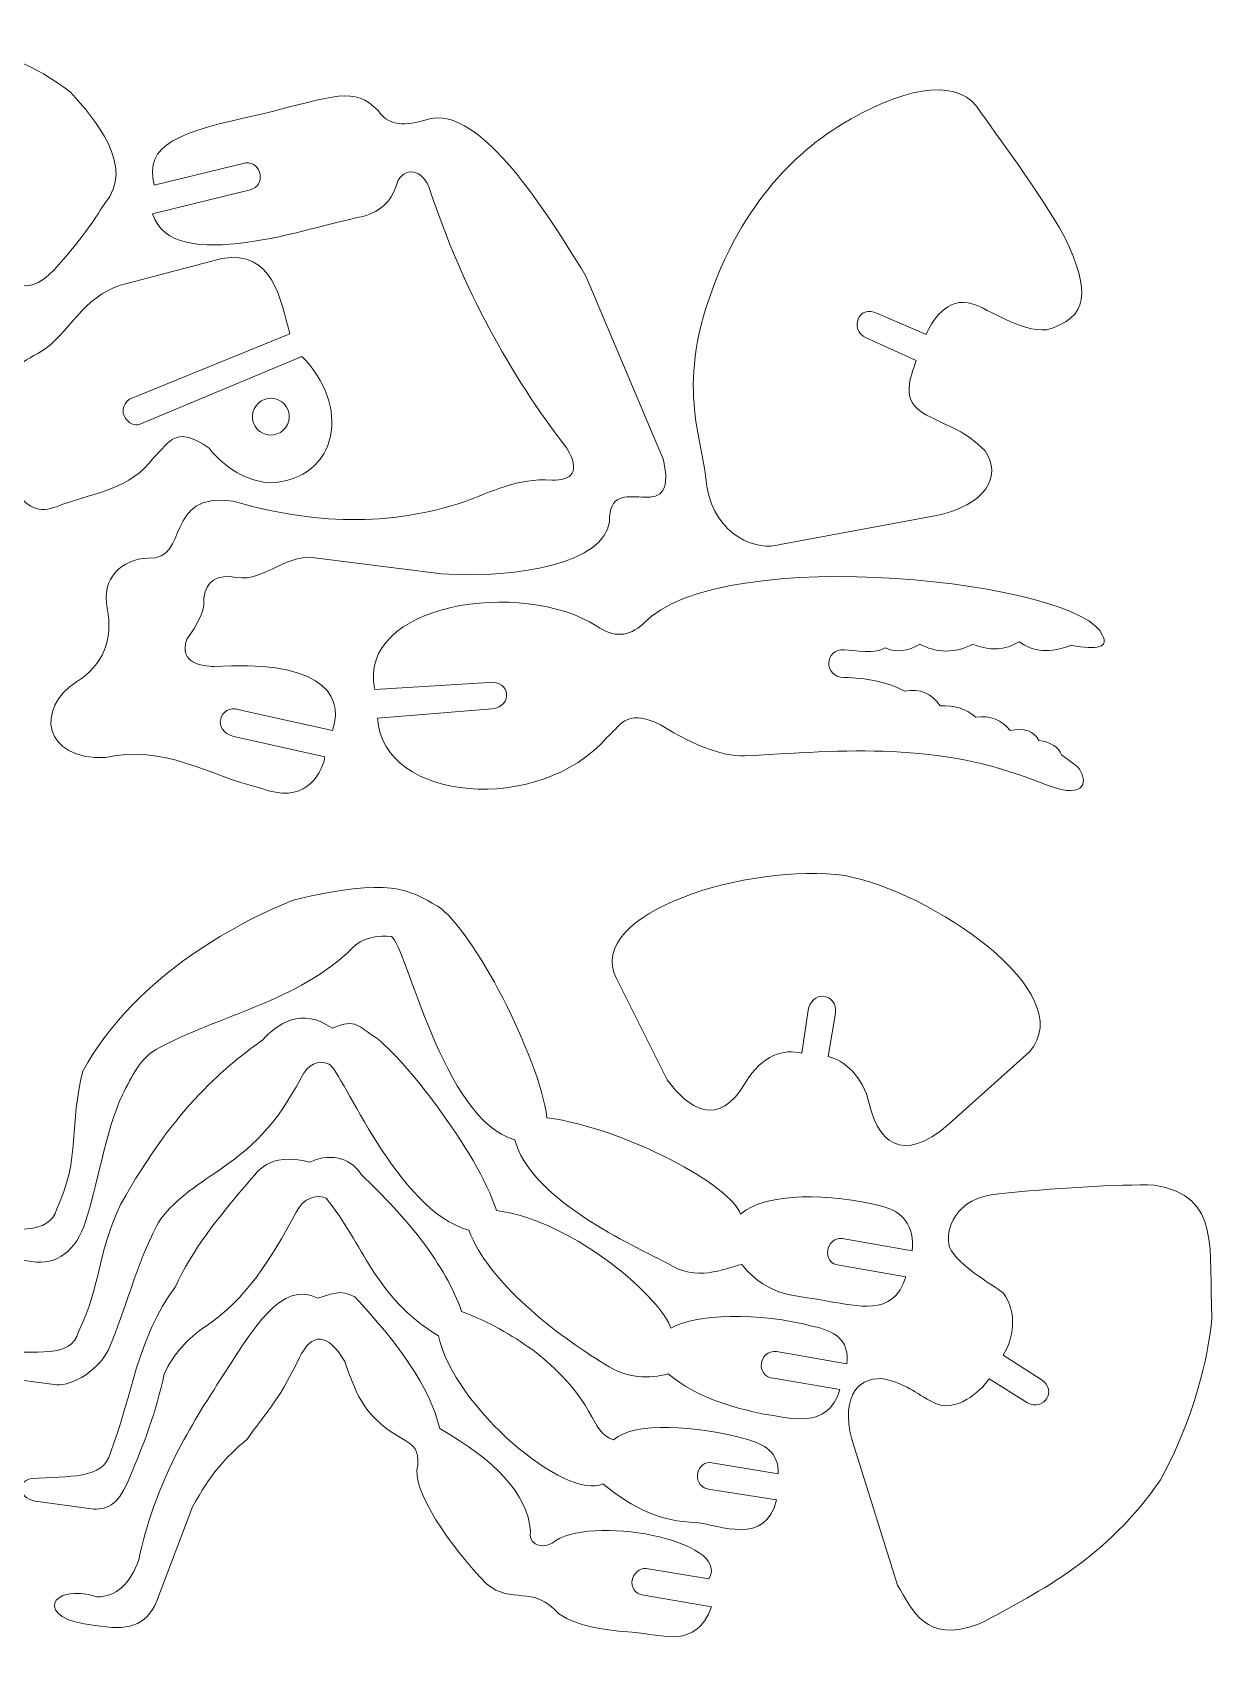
# Model space of a CAD drawing. Header units: centimetres. Extents: x -100 to 240, y -79 to 49.
# Drawn here: x 147.8 to 239.8, y -78 to 47.1 of the extents above; entities that cross this region are included whole.
import ezdxf

# ---------------------------------------------------------------- set-up
doc = ezdxf.new("R2010")
doc.units = ezdxf.units.CM
doc.header["$MEASUREMENT"] = 0
doc.layers.add('Layer 1', color=7, linetype='Continuous')

msp = doc.modelspace()

# ---------------------------------------------------------------- linework, layer by layer
at = {"layer": 'Layer 1', "color": 22, "lineweight": 5}
for points, knots in [([(139.546367, 36.087964), (139.546367, 36.087964), (139.001921, 33.378901), (139.001921, 33.378901), (139.001921, 33.378901), (135.270494, 33.430561), (134.958707, 32.321068), (134.288576, 31.32151), (134.288576, 31.32151), (133.26218, 30.178564), (131.709734, 29.739958), (130.538438, 31.885612), (130.538438, 31.885612), (130.538438, 31.885612), (129.090005, 38.162995), (129.090005, 38.162995), (129.090005, 38.162995), (128.320208, 41.446366), (127.894958, 42.050284), (130.530374, 43.557748), (130.530374, 43.557748), (134.412938, 45.422296), (136.722518, 47.102191), (142.224938, 46.180375), (142.224938, 46.180375), (147.416138, 45.224287), (149.957621, 43.002025), (150.744806, 42.443404), (150.744806, 42.443404), (152.54144, 40.434271), (155.794508, 36.729493), (153.362771, 33.8749), (153.362771, 33.8749), (152.433017, 32.444989), (151.619687, 31.130683), (149.446565, 28.739077), (149.446565, 28.739077), (147.09194, 26.218069), (145.684079, 28.295053), (145.283903, 28.706254), (145.283903, 28.706254), (144.009224, 30.790357), (144.488339, 31.652575), (141.04961, 32.996302), (141.04961, 32.996302), (141.04961, 32.996302), (141.578558, 35.819773), (141.578558, 35.819773), (141.578558, 35.819773), (141.539561, 37.026475), (139.885685, 37.249369), (139.546367, 36.087964)], [0, 0, 0, 0, 0.0769230769, 0.0769230769, 0.0769230769, 0.0769230769, 0.1538461538, 0.1538461538, 0.1538461538, 0.1538461538, 0.2307692308, 0.2307692308, 0.2307692308, 0.2307692308, 0.3076923077, 0.3076923077, 0.3076923077, 0.3076923077, 0.3846153846, 0.3846153846, 0.3846153846, 0.3846153846, 0.4615384615, 0.4615384615, 0.4615384615, 0.4615384615, 0.5384615385, 0.5384615385, 0.5384615385, 0.5384615385, 0.6153846154, 0.6153846154, 0.6153846154, 0.6153846154, 0.6923076923, 0.6923076923, 0.6923076923, 0.6923076923, 0.7692307692, 0.7692307692, 0.7692307692, 0.7692307692, 0.8461538462, 0.8461538462, 0.8461538462, 0.8461538462, 0.9230769231, 0.9230769231, 0.9230769231, 0.9230769231, 1, 1, 1, 1]), ([(157.0661, 33.06031), (157.0661, 33.06031), (164.594348, 34.917613), (164.594348, 34.917613), (164.594348, 34.917613), (165.88106, 35.209807), (165.487121, 37.116376), (164.268575, 37.006), (164.268575, 37.006), (164.268575, 37.006), (157.173704, 35.281501), (157.173704, 35.281501), (157.173704, 35.281501), (156.439502, 38.456638), (158.910551, 39.361066), (165.475151, 40.782283), (165.475151, 40.782283), (171.222326, 42.206335), (172.649087, 42.928378), (174.497255, 41.057971), (174.497255, 41.057971), (175.460084, 39.585724), (177.006167, 39.982057), (178.496495, 40.418773), (178.496495, 40.418773), (181.904228, 41.124436), (185.96546, 35.832814), (190.599992, 28.197025), (190.599992, 28.197025), (190.599992, 28.197025), (196.555067, 14.053273), (196.555067, 14.053273), (196.555067, 14.053273), (197.795915, 8.413702), (192.27113, 13.582411), (192.396059, 9.256012), (192.396059, 9.256012), (191.952602, 6.128566), (185.543675, 4.84009), (179.405522, 5.221492), (179.405522, 5.221492), (179.405522, 5.221492), (169.586972, 6.464986), (169.586972, 6.464986), (169.586972, 6.464986), (167.032574, 6.765433), (165.562721, 4.334893), (163.042028, 5.034949), (163.042028, 5.034949), (161.654264, 5.05303), (160.977644, 4.332562), (161.012168, 2.873356), (161.012168, 2.873356), (160.994276, 2.243608), (160.559765, 1.348693), (159.70832, 0.188674), (159.70832, 0.188674), (159.079643, -1.772453), (160.905131, -1.856558), (161.795195, -1.94501), (161.795195, -1.94501), (169.435205, -1.416377), (172.033514, -3.730556), (170.975492, -6.88295), (170.975492, -6.88295), (170.975492, -6.88295), (163.759283, -5.276135), (163.759283, -5.276135), (163.759283, -5.276135), (162.226619, -4.816298), (161.609471, -6.926042), (163.352177, -7.355702), (163.352177, -7.355702), (163.352177, -7.355702), (170.38997, -8.927489), (170.38997, -8.927489), (170.38997, -8.927489), (170.069363, -10.458011), (168.719588, -12.624707), (165.42809, -11.337365), (165.42809, -11.337365), (161.504072, -10.441694), (157.850513, -7.876082), (153.414494, -8.985323), (153.414494, -8.985323), (148.609799, -9.193034), (147.971924, -5.167775), (151.179254, -3.120779), (151.179254, -3.120779), (153.246536, -1.802189), (154.036934, 0.096883), (153.550385, 2.5765), (153.550385, 2.5765), (153.079397, 4.837255), (154.664603, 6.421768), (156.728042, 6.432352), (156.728042, 6.432352), (159.982307, 6.286507), (157.861853, 11.623363), (163.288421, 10.844872), (163.288421, 10.844872), (169.375607, 9.071233), (175.373522, 8.831266), (181.241279, 10.831831), (181.241279, 10.831831), (183.184136, 11.521492), (185.295014, 12.694363), (187.929989, 12.461389), (187.929989, 12.461389), (189.501965, 12.464098), (190.180979, 13.110037), (189.090008, 14.946487), (189.090008, 14.946487), (184.642964, 20.709916), (181.028087, 27.319057), (178.529444, 34.844344), (178.529444, 34.844344), (178.009694, 36.606706), (176.425559, 36.734407), (175.960745, 35.434339), (175.960745, 35.434339), (175.533731, 33.940294), (174.544883, 33.122491), (173.038049, 32.800561), (173.038049, 32.800561), (169.470737, 32.121736), (158.571233, 28.194316), (157.0661, 33.06031)], [0, 0, 0, 0, 0.03125, 0.03125, 0.03125, 0.03125, 0.0625, 0.0625, 0.0625, 0.0625, 0.09375, 0.09375, 0.09375, 0.09375, 0.125, 0.125, 0.125, 0.125, 0.15625, 0.15625, 0.15625, 0.15625, 0.1875, 0.1875, 0.1875, 0.1875, 0.21875, 0.21875, 0.21875, 0.21875, 0.25, 0.25, 0.25, 0.25, 0.28125, 0.28125, 0.28125, 0.28125, 0.3125, 0.3125, 0.3125, 0.3125, 0.34375, 0.34375, 0.34375, 0.34375, 0.375, 0.375, 0.375, 0.375, 0.40625, 0.40625, 0.40625, 0.40625, 0.4375, 0.4375, 0.4375, 0.4375, 0.46875, 0.46875, 0.46875, 0.46875, 0.5, 0.5, 0.5, 0.5, 0.53125, 0.53125, 0.53125, 0.53125, 0.5625, 0.5625, 0.5625, 0.5625, 0.59375, 0.59375, 0.59375, 0.59375, 0.625, 0.625, 0.625, 0.625, 0.65625, 0.65625, 0.65625, 0.65625, 0.6875, 0.6875, 0.6875, 0.6875, 0.71875, 0.71875, 0.71875, 0.71875, 0.75, 0.75, 0.75, 0.75, 0.78125, 0.78125, 0.78125, 0.78125, 0.8125, 0.8125, 0.8125, 0.8125, 0.84375, 0.84375, 0.84375, 0.84375, 0.875, 0.875, 0.875, 0.875, 0.90625, 0.90625, 0.90625, 0.90625, 0.9375, 0.9375, 0.9375, 0.9375, 0.96875, 0.96875, 0.96875, 0.96875, 1, 1, 1, 1]), ([(212.24654, 23.490106), (212.24654, 23.490106), (216.105164, 21.732532), (216.105164, 21.732532), (216.105164, 21.732532), (215.739512, 20.477131), (214.751042, 18.6541), (216.855368, 17.534653), (216.855368, 17.534653), (218.959631, 16.415206), (219.759101, 16.424467), (221.427908, 14.732791), (221.427908, 14.732791), (222.778376, 12.863455), (221.515037, 10.477267), (217.544147, 9.704635), (217.544147, 9.704635), (217.544147, 9.704635), (205.592858, 7.487161), (205.592858, 7.487161), (205.592858, 7.487161), (203.831504, 6.971569), (200.597777, 8.091016), (199.927142, 11.986999), (199.927142, 11.986999), (199.433411, 16.488475), (197.312327, 20.198167), (201.004568, 28.87963), (201.004568, 28.87963), (204.260912, 36.372787), (209.206853, 39.221521), (210.196457, 39.897763), (210.196457, 39.897763), (214.926056, 42.735724), (218.962529, 43.658485), (220.76162, 41.381539), (220.76162, 41.381539), (222.444287, 38.984578), (225.532799, 34.904257), (227.58389, 31.295176), (227.58389, 31.295176), (229.604048, 27.01357), (229.436657, 25.031149), (226.208663, 24.102781), (226.208663, 24.102781), (224.196821, 23.907796), (221.662142, 25.738765), (220.502123, 26.093455), (220.502123, 26.093455), (218.448764, 26.765287), (217.253528, 24.620893), (216.878426, 23.744752), (216.878426, 23.744752), (216.878426, 23.744752), (213.10586, 25.360324), (213.10586, 25.360324), (213.10586, 25.360324), (211.641299, 26.134027), (210.888449, 24.061705), (212.24654, 23.490106)], [0, 0, 0, 0, 0.0666666667, 0.0666666667, 0.0666666667, 0.0666666667, 0.1333333333, 0.1333333333, 0.1333333333, 0.1333333333, 0.2, 0.2, 0.2, 0.2, 0.2666666667, 0.2666666667, 0.2666666667, 0.2666666667, 0.3333333333, 0.3333333333, 0.3333333333, 0.3333333333, 0.4, 0.4, 0.4, 0.4, 0.4666666667, 0.4666666667, 0.4666666667, 0.4666666667, 0.5333333333, 0.5333333333, 0.5333333333, 0.5333333333, 0.6, 0.6, 0.6, 0.6, 0.6666666667, 0.6666666667, 0.6666666667, 0.6666666667, 0.7333333333, 0.7333333333, 0.7333333333, 0.7333333333, 0.8, 0.8, 0.8, 0.8, 0.8666666667, 0.8666666667, 0.8666666667, 0.8666666667, 0.9333333333, 0.9333333333, 0.9333333333, 0.9333333333, 1, 1, 1, 1]), ([(155.275577, 18.747529), (154.066229, 17.770021), (155.331836, 16.512415), (156.023891, 16.769644), (156.023891, 16.769644), (156.023891, 16.769644), (168.597746, 22.044886), (168.597746, 22.044886), (168.597746, 22.044886), (172.351286, 18.366442), (171.597995, 12.528799), (166.082408, 12.260797), (166.082408, 12.260797), (164.292767, 12.446458), (162.741329, 13.340365), (161.428598, 14.942014), (161.428598, 14.942014), (158.866514, 16.755973), (158.395967, 15.467686), (157.156568, 14.214805), (157.156568, 14.214805), (155.296367, 11.757931), (152.77013, 11.566537), (150.131312, 10.609504), (150.131312, 10.609504), (148.770134, 10.056112), (147.734162, 9.872845), (146.626055, 11.46517), (146.626055, 11.46517), (145.527713, 13.262812), (144.000719, 12.460066), (142.687799, 12.957325), (142.687799, 12.957325), (134.513423, 14.974585), (133.502903, 25.510894), (139.502141, 29.056471), (139.502141, 29.056471), (140.050052, 29.236462), (141.275654, 29.077072), (141.070715, 27.982132), (141.070715, 27.982132), (138.162509, 22.875793), (139.717097, 19.824199), (143.215865, 17.710738), (143.215865, 17.710738), (144.339092, 17.556199), (144.787904, 17.818027), (145.261412, 18.617938), (145.261412, 18.617938), (145.586366, 21.197221), (147.199292, 21.636394), (148.760054, 22.617493), (148.760054, 22.617493), (150.94502, 24.314461), (151.942184, 26.991205), (155.160728, 27.715894), (155.160728, 27.715894), (155.160728, 27.715894), (162.415367, 29.615218), (162.415367, 29.615218), (162.415367, 29.615218), (166.42853, 30.302863), (166.907393, 26.429434), (167.685002, 23.799184), (167.685002, 23.799184), (167.685002, 23.799184), (155.275577, 18.747529), (155.275577, 18.747529)], [0, 0, 0, 0, 0.0588235294, 0.0588235294, 0.0588235294, 0.0588235294, 0.1176470588, 0.1176470588, 0.1176470588, 0.1176470588, 0.1764705882, 0.1764705882, 0.1764705882, 0.1764705882, 0.2352941176, 0.2352941176, 0.2352941176, 0.2352941176, 0.2941176471, 0.2941176471, 0.2941176471, 0.2941176471, 0.3529411765, 0.3529411765, 0.3529411765, 0.3529411765, 0.4117647059, 0.4117647059, 0.4117647059, 0.4117647059, 0.4705882353, 0.4705882353, 0.4705882353, 0.4705882353, 0.5294117647, 0.5294117647, 0.5294117647, 0.5294117647, 0.5882352941, 0.5882352941, 0.5882352941, 0.5882352941, 0.6470588235, 0.6470588235, 0.6470588235, 0.6470588235, 0.7058823529, 0.7058823529, 0.7058823529, 0.7058823529, 0.7647058824, 0.7647058824, 0.7647058824, 0.7647058824, 0.8235294118, 0.8235294118, 0.8235294118, 0.8235294118, 0.8823529412, 0.8823529412, 0.8823529412, 0.8823529412, 0.9411764706, 0.9411764706, 0.9411764706, 0.9411764706, 1, 1, 1, 1]), ([(166.137722, 15.957511), (166.923269, 15.921223), (167.589872, 16.528858), (167.62616, 17.314405), (167.62616, 17.314405), (167.662511, 18.099952), (167.054813, 18.766555), (166.269266, 18.802906), (166.269266, 18.802906), (165.483719, 18.839194), (164.817116, 18.231559), (164.780828, 17.446012), (164.780828, 17.446012), (164.744477, 16.660465), (165.352175, 15.993862), (166.137722, 15.957511)], [0, 0, 0, 0, 0.25, 0.25, 0.25, 0.25, 0.5, 0.5, 0.5, 0.5, 0.75, 0.75, 0.75, 0.75, 1, 1, 1, 1]), ([(174.464432, -5.935808), (174.464432, -5.935808), (183.323114, -5.206961), (183.323114, -5.206961), (183.323114, -5.206961), (184.932701, -5.030372), (184.739039, -2.971217), (183.088565, -3.164438), (183.088565, -3.164438), (183.088565, -3.164438), (174.236057, -3.705671), (174.236057, -3.705671), (174.236057, -3.705671), (172.840796, 2.950783), (185.662178, 4.897924), (191.411747, 1.17727), (191.411747, 1.17727), (192.700664, 0.284056), (193.892624, 0.345544), (194.988131, 1.362364), (194.988131, 1.362364), (201.023468, 7.800712), (229.153472, 4.588972), (230.509232, 0.45025), (230.509232, 0.45025), (230.994899, -0.424379), (230.185223, -0.67367), (228.080771, -0.297182), (228.080771, -0.297182), (226.488635, -0.915338), (225.151019, -0.824996), (224.06849, -0.025652), (224.06849, -0.025652), (222.981425, -0.685262), (221.78915, -0.747128), (220.492106, -0.210746), (220.492106, -0.210746), (219.106169, -0.922961), (217.736738, -0.921134), (216.384317, -0.204887), (216.384317, -0.204887), (215.477873, -0.779384), (214.582391, -0.877853), (213.698438, -0.499853), (213.698438, -0.499853), (213.096788, -0.844526), (212.315084, -0.831422), (210.56696, -0.636185), (210.56696, -0.636185), (208.98629, -0.569027), (208.911635, -2.731187), (210.522293, -2.787635), (210.522293, -2.787635), (212.218001, -2.827073), (213.786953, -3.091988), (215.228519, -3.839483), (215.228519, -3.839483), (216.394208, -3.628496), (217.308086, -4.007), (217.970594, -4.974617), (217.970594, -4.974617), (219.013811, -4.909664), (219.929768, -5.198897), (220.718843, -5.842001), (220.718843, -5.842001), (221.852717, -5.719592), (222.737489, -6.067667), (223.373726, -6.885848), (223.373726, -6.885848), (224.479943, -6.673286), (225.218051, -6.928247), (225.588554, -7.65155), (225.588554, -7.65155), (226.537712, -7.792481), (227.124305, -8.16311), (227.348837, -8.763941), (227.348837, -8.763941), (227.758337, -9.07094), (228.167963, -9.378128), (228.577715, -9.685442), (228.577715, -9.685442), (229.417631, -10.687079), (229.351229, -12.263024), (226.311227, -11.151074), (226.311227, -11.151074), (218.247038, -7.812452), (211.805036, -8.340392), (203.146505, -8.828453), (203.146505, -8.828453), (201.445694, -8.997293), (199.171898, -8.20028), (196.325558, -6.437918), (196.325558, -6.437918), (193.559795, -5.034152), (193.133789, -6.72104), (192.195089, -7.413851), (192.195089, -7.413851), (187.027829, -13.44125), (174.815342, -12.448244), (174.464432, -5.935808)], [0, 0, 0, 0, 0.04, 0.04, 0.04, 0.04, 0.08, 0.08, 0.08, 0.08, 0.12, 0.12, 0.12, 0.12, 0.16, 0.16, 0.16, 0.16, 0.2, 0.2, 0.2, 0.2, 0.24, 0.24, 0.24, 0.24, 0.28, 0.28, 0.28, 0.28, 0.32, 0.32, 0.32, 0.32, 0.36, 0.36, 0.36, 0.36, 0.4, 0.4, 0.4, 0.4, 0.44, 0.44, 0.44, 0.44, 0.48, 0.48, 0.48, 0.48, 0.52, 0.52, 0.52, 0.52, 0.56, 0.56, 0.56, 0.56, 0.6, 0.6, 0.6, 0.6, 0.64, 0.64, 0.64, 0.64, 0.68, 0.68, 0.68, 0.68, 0.72, 0.72, 0.72, 0.72, 0.76, 0.76, 0.76, 0.76, 0.8, 0.8, 0.8, 0.8, 0.84, 0.84, 0.84, 0.84, 0.88, 0.88, 0.88, 0.88, 0.92, 0.92, 0.92, 0.92, 0.96, 0.96, 0.96, 0.96, 1, 1, 1, 1]), ([(207.717785, -28.682462), (207.717785, -28.682462), (207.265256, -31.825154), (207.265256, -31.825154), (207.265256, -31.825154), (205.903007, -31.529936), (204.210449, -31.888217), (202.895072, -34.145948), (202.895072, -34.145948), (200.814749, -37.716599), (198.450485, -36.085655), (196.841969, -33.889034), (196.841969, -33.889034), (196.841969, -33.889034), (192.934772, -26.059583), (192.934772, -26.059583), (192.934772, -26.059583), (190.332431, -21.00818), (203.29235, -17.04611), (210.60224, -18.110684), (210.60224, -18.110684), (217.178369, -19.301321), (228.905882, -27.136253), (224.864999, -31.736639), (224.864999, -31.736639), (224.864999, -31.736639), (219.201425, -36.812549), (219.201425, -36.812549), (219.201425, -36.812549), (215.589761, -40.275596), (213.290891, -39.323666), (212.478695, -35.7401), (212.478695, -35.7401), (212.002982, -33.640373), (210.546989, -32.367332), (209.290139, -32.096558), (209.290139, -32.096558), (209.290139, -32.096558), (209.863502, -28.752077), (209.863502, -28.752077), (209.863502, -28.752077), (210.051557, -27.152444), (207.914093, -26.876882), (207.717785, -28.682462)], [0, 0, 0, 0, 0.0909090909, 0.0909090909, 0.0909090909, 0.0909090909, 0.1818181818, 0.1818181818, 0.1818181818, 0.1818181818, 0.2727272727, 0.2727272727, 0.2727272727, 0.2727272727, 0.3636363636, 0.3636363636, 0.3636363636, 0.3636363636, 0.4545454545, 0.4545454545, 0.4545454545, 0.4545454545, 0.5454545455, 0.5454545455, 0.5454545455, 0.5454545455, 0.6363636364, 0.6363636364, 0.6363636364, 0.6363636364, 0.7272727273, 0.7272727273, 0.7272727273, 0.7272727273, 0.8181818182, 0.8181818182, 0.8181818182, 0.8181818182, 0.9090909091, 0.9090909091, 0.9090909091, 0.9090909091, 1, 1, 1, 1]), ([(143.170946, -45.457598), (141.751367, -45.690509), (142.055153, -47.236781), (143.416835, -47.371727), (143.416835, -47.371727), (143.416835, -47.371727), (147.733469, -47.943389), (147.733469, -47.943389), (147.733469, -47.943389), (149.594426, -48.277037), (151.166024, -47.146691), (151.875971, -44.849333), (151.875971, -44.849333), (152.731196, -42.428117), (153.399815, -37.864208), (154.73132, -35.067197), (154.73132, -35.067197), (155.457269, -33.597092), (156.157325, -32.193767), (157.346702, -31.543544), (157.346702, -31.543544), (162.219626, -28.880093), (168.31601, -27.83612), (172.505888, -23.725244), (172.505888, -23.725244), (173.109176, -22.944233), (174.710006, -22.652669), (175.52258, -22.82195), (175.52258, -22.82195), (176.708177, -23.508209), (179.49221, -37.01774), (185.060717, -38.526716), (185.060717, -38.526716), (186.279704, -42.948182), (193.175936, -46.223363), (196.898732, -48.092699), (196.898732, -48.092699), (199.114379, -49.570238), (201.192056, -48.512594), (202.627952, -48.166598), (202.627952, -48.166598), (204.72623, -50.857643), (207.013886, -50.508056), (209.487077, -51.055589), (209.487077, -51.055589), (211.316219, -51.290012), (214.398683, -52.348097), (215.301473, -49.122497), (215.301473, -49.122497), (215.301473, -49.122497), (210.144167, -48.243269), (210.144167, -48.243269), (210.144167, -48.243269), (208.719296, -48.066554), (209.142467, -46.045262), (210.373109, -46.180145), (210.373109, -46.180145), (210.373109, -46.180145), (215.805788, -47.127035), (215.805788, -47.127035), (215.805788, -47.127035), (216.005183, -45.201503), (215.026037, -44.033672), (213.419789, -43.662161), (213.419789, -43.662161), (209.458286, -42.675518), (204.590087, -42.544667), (202.511213, -44.28731), (202.511213, -44.28731), (201.92273, -42.168305), (193.787225, -37.697825), (187.557533, -36.826031), (187.557533, -36.826031), (186.949205, -32.131712), (181.855214, -22.284497), (179.10287, -20.465498), (179.10287, -20.465498), (176.858873, -19.194221), (175.446287, -18.202916), (168.029297, -19.972964), (168.029297, -19.972964), (164.268827, -21.445148), (155.878928, -25.584815), (151.665425, -33.218462), (151.665425, -33.218462), (150.605828, -37.294436), (151.500806, -39.974519), (149.660954, -43.862249), (149.660954, -43.862249), (149.125139, -45.987365), (146.236526, -45.347726), (143.170946, -45.457598)], [0, 0, 0, 0, 0.0434782609, 0.0434782609, 0.0434782609, 0.0434782609, 0.0869565217, 0.0869565217, 0.0869565217, 0.0869565217, 0.1304347826, 0.1304347826, 0.1304347826, 0.1304347826, 0.1739130435, 0.1739130435, 0.1739130435, 0.1739130435, 0.2173913043, 0.2173913043, 0.2173913043, 0.2173913043, 0.2608695652, 0.2608695652, 0.2608695652, 0.2608695652, 0.3043478261, 0.3043478261, 0.3043478261, 0.3043478261, 0.347826087, 0.347826087, 0.347826087, 0.347826087, 0.3913043478, 0.3913043478, 0.3913043478, 0.3913043478, 0.4347826087, 0.4347826087, 0.4347826087, 0.4347826087, 0.4782608696, 0.4782608696, 0.4782608696, 0.4782608696, 0.5217391304, 0.5217391304, 0.5217391304, 0.5217391304, 0.5652173913, 0.5652173913, 0.5652173913, 0.5652173913, 0.6086956522, 0.6086956522, 0.6086956522, 0.6086956522, 0.652173913, 0.652173913, 0.652173913, 0.652173913, 0.6956521739, 0.6956521739, 0.6956521739, 0.6956521739, 0.7391304348, 0.7391304348, 0.7391304348, 0.7391304348, 0.7826086957, 0.7826086957, 0.7826086957, 0.7826086957, 0.8260869565, 0.8260869565, 0.8260869565, 0.8260869565, 0.8695652174, 0.8695652174, 0.8695652174, 0.8695652174, 0.9130434783, 0.9130434783, 0.9130434783, 0.9130434783, 0.9565217391, 0.9565217391, 0.9565217391, 0.9565217391, 1, 1, 1, 1]), ([(145.096667, -55.006634), (143.677151, -55.239545), (143.980937, -56.785817), (145.342556, -56.920763), (145.342556, -56.920763), (145.342556, -56.920763), (149.65919, -57.492425), (149.65919, -57.492425), (149.65919, -57.492425), (150.793253, -57.542195), (153.033596, -56.431505), (153.801755, -54.398369), (153.801755, -54.398369), (154.809818, -52.075118), (155.915846, -47.927513), (157.368374, -45.208244), (157.368374, -45.208244), (158.11127, -43.703552), (160.273556, -42.165281), (161.803133, -41.164148), (161.803133, -41.164148), (164.846978, -39.090818), (166.548608, -37.484444), (168.549362, -33.732038), (168.549362, -33.732038), (169.094375, -32.684978), (169.856423, -32.356496), (170.70371, -32.68523), (170.70371, -32.68523), (171.792665, -33.309623), (175.958477, -44.023655), (181.526921, -45.532694), (181.526921, -45.532694), (182.956391, -49.484369), (188.318825, -53.664041), (192.042062, -55.886996), (192.042062, -55.886996), (193.774436, -57.055016), (195.488162, -56.991071), (196.924058, -56.645075), (196.924058, -56.645075), (199.359071, -58.597634), (201.855194, -59.199473), (204.328385, -59.747006), (204.328385, -59.747006), (206.157527, -59.981429), (209.303117, -61.066604), (210.205844, -57.840941), (210.205844, -57.840941), (210.205844, -57.840941), (205.083503, -56.980676), (205.083503, -56.980676), (205.083503, -56.980676), (203.633243, -56.83817), (203.934131, -54.779519), (205.313579, -54.901046), (205.313579, -54.901046), (205.313579, -54.901046), (210.746321, -55.847936), (210.746321, -55.847936), (210.746321, -55.847936), (210.945716, -53.922404), (209.751047, -53.33222), (208.144799, -52.960646), (208.144799, -52.960646), (203.990012, -51.850208), (198.936089, -52.009283), (197.132021, -53.110145), (197.132021, -53.110145), (196.543538, -50.991077), (189.874421, -44.869934), (183.644729, -43.99814), (183.644729, -43.99814), (182.243546, -39.477449), (176.104511, -31.687184), (174.0635, -30.460196), (174.0635, -30.460196), (173.159954, -29.930177), (172.782458, -29.050949), (170.962955, -29.913608), (170.962955, -29.913608), (168.575948, -28.235918), (166.694705, -29.580842), (165.584519, -30.811799), (165.584519, -30.811799), (162.91439, -32.709863), (158.805971, -35.911586), (154.592468, -43.545233), (154.592468, -43.545233), (152.643374, -47.732969), (153.171314, -49.496402), (151.331462, -53.384132), (151.331462, -53.384132), (150.795647, -55.509185), (147.968963, -54.772967), (145.096667, -55.006634)], [0, 0, 0, 0, 0.0416666667, 0.0416666667, 0.0416666667, 0.0416666667, 0.0833333333, 0.0833333333, 0.0833333333, 0.0833333333, 0.125, 0.125, 0.125, 0.125, 0.1666666667, 0.1666666667, 0.1666666667, 0.1666666667, 0.2083333333, 0.2083333333, 0.2083333333, 0.2083333333, 0.25, 0.25, 0.25, 0.25, 0.2916666667, 0.2916666667, 0.2916666667, 0.2916666667, 0.3333333333, 0.3333333333, 0.3333333333, 0.3333333333, 0.375, 0.375, 0.375, 0.375, 0.4166666667, 0.4166666667, 0.4166666667, 0.4166666667, 0.4583333333, 0.4583333333, 0.4583333333, 0.4583333333, 0.5, 0.5, 0.5, 0.5, 0.5416666667, 0.5416666667, 0.5416666667, 0.5416666667, 0.5833333333, 0.5833333333, 0.5833333333, 0.5833333333, 0.625, 0.625, 0.625, 0.625, 0.6666666667, 0.6666666667, 0.6666666667, 0.6666666667, 0.7083333333, 0.7083333333, 0.7083333333, 0.7083333333, 0.75, 0.75, 0.75, 0.75, 0.7916666667, 0.7916666667, 0.7916666667, 0.7916666667, 0.8333333333, 0.8333333333, 0.8333333333, 0.8333333333, 0.875, 0.875, 0.875, 0.875, 0.9166666667, 0.9166666667, 0.9166666667, 0.9166666667, 0.9583333333, 0.9583333333, 0.9583333333, 0.9583333333, 1, 1, 1, 1]), ([(147.726161, -64.733834), (146.306645, -64.966808), (146.830931, -66.381662), (148.19255, -66.516608), (148.19255, -66.516608), (148.19255, -66.516608), (152.509184, -67.08827), (152.509184, -67.08827), (152.509184, -67.08827), (153.643184, -67.13804), (154.52594, -66.657098), (155.294036, -64.624025), (155.294036, -64.624025), (156.302162, -62.300711), (157.368941, -59.491226), (157.959125, -56.628506), (157.959125, -56.628506), (158.702021, -55.123751), (159.692381, -53.925302), (161.221958, -52.924169), (161.221958, -52.924169), (164.265803, -50.850839), (166.165253, -47.871695), (168.166007, -44.119289), (168.166007, -44.119289), (168.71102, -43.072292), (169.631639, -42.709034), (170.478926, -43.037768), (170.478926, -43.037768), (173.372642, -46.590401), (174.168962, -50.647538), (179.160641, -53.695478), (179.160641, -53.695478), (180.372635, -59.216294), (189.018251, -66.485171), (191.889224, -65.143145), (191.889224, -65.143145), (194.324237, -67.095704), (196.317431, -68.057021), (199.100204, -68.121218), (199.100204, -68.121218), (200.929346, -68.355704), (204.472025, -69.931397), (205.305263, -66.388655), (205.305263, -66.388655), (205.305263, -66.388655), (200.195018, -65.587673), (200.195018, -65.587673), (200.195018, -65.587673), (198.728693, -65.407493), (198.993482, -63.489647), (200.162951, -63.496766), (200.162951, -63.496766), (200.162951, -63.496766), (205.430759, -64.36478), (205.430759, -64.36478), (205.430759, -64.36478), (205.506296, -62.632532), (204.275213, -62.093063), (203.082749, -61.713992), (203.082749, -61.713992), (198.927962, -60.603491), (194.438834, -60.306509), (192.704255, -61.72445), (192.704255, -61.72445), (190.806128, -61.1921), (191.546441, -58.703033), (186.460136, -54.789347), (186.460136, -54.789347), (184.750379, -53.602112), (183.174119, -52.638716), (180.953684, -51.816566), (180.953684, -51.816566), (179.731043, -48.20528), (176.697719, -44.540192), (173.177279, -41.206862), (173.177279, -41.206862), (172.583252, -40.193633), (171.061046, -39.399014), (169.241543, -40.26161), (169.241543, -40.26161), (165.883517, -39.461447), (165.278402, -40.942199), (164.168153, -42.173219), (164.168153, -42.173219), (162.174644, -44.50466), (160.092935, -47.096228), (158.816681, -49.931858), (158.816681, -49.931858), (155.873825, -53.755643), (155.468546, -58.465523), (153.794825, -62.732324), (153.794825, -62.732324), (153.25901, -64.857377), (150.598457, -64.500167), (147.726161, -64.733834)], [0, 0, 0, 0, 0.0416666667, 0.0416666667, 0.0416666667, 0.0416666667, 0.0833333333, 0.0833333333, 0.0833333333, 0.0833333333, 0.125, 0.125, 0.125, 0.125, 0.1666666667, 0.1666666667, 0.1666666667, 0.1666666667, 0.2083333333, 0.2083333333, 0.2083333333, 0.2083333333, 0.25, 0.25, 0.25, 0.25, 0.2916666667, 0.2916666667, 0.2916666667, 0.2916666667, 0.3333333333, 0.3333333333, 0.3333333333, 0.3333333333, 0.375, 0.375, 0.375, 0.375, 0.4166666667, 0.4166666667, 0.4166666667, 0.4166666667, 0.4583333333, 0.4583333333, 0.4583333333, 0.4583333333, 0.5, 0.5, 0.5, 0.5, 0.5416666667, 0.5416666667, 0.5416666667, 0.5416666667, 0.5833333333, 0.5833333333, 0.5833333333, 0.5833333333, 0.625, 0.625, 0.625, 0.625, 0.6666666667, 0.6666666667, 0.6666666667, 0.6666666667, 0.7083333333, 0.7083333333, 0.7083333333, 0.7083333333, 0.75, 0.75, 0.75, 0.75, 0.7916666667, 0.7916666667, 0.7916666667, 0.7916666667, 0.8333333333, 0.8333333333, 0.8333333333, 0.8333333333, 0.875, 0.875, 0.875, 0.875, 0.9166666667, 0.9166666667, 0.9166666667, 0.9166666667, 0.9583333333, 0.9583333333, 0.9583333333, 0.9583333333, 1, 1, 1, 1]), ([(224.717264, -58.867904), (224.717264, -58.867904), (221.742467, -57.022823), (221.742467, -57.022823), (221.742467, -57.022823), (221.085818, -57.999134), (219.14, -59.712986), (217.506032, -58.884851), (217.506032, -58.884851), (215.872001, -58.056653), (215.466281, -57.398429), (213.451919, -57.002096), (213.451919, -57.002096), (211.452173, -56.92448), (210.115439, -58.66202), (211.325228, -62.368058), (211.325228, -62.368058), (211.325228, -62.368058), (214.668197, -72.984944), (214.668197, -72.984944), (214.668197, -72.984944), (215.85959, -74.911799), (216.781847, -77.528693), (220.936382, -75.994265), (220.936382, -75.994265), (225.905507, -73.381466), (230.872994, -70.807664), (235.004093, -64.827767), (235.004093, -64.827767), (238.146659, -58.955915), (238.794929, -54.196139), (238.971392, -52.282955), (238.971392, -52.282955), (238.680521, -47.052443), (239.804378, -42.883481), (234.501416, -42.032603), (234.501416, -42.032603), (231.959744, -41.968847), (226.275065, -42.287501), (222.529148, -42.727052), (222.529148, -42.727052), (219.042917, -42.922604), (218.316653, -45.612704), (218.676446, -46.834463), (218.676446, -46.834463), (219.454055, -48.398123), (222.05438, -49.718918), (222.847802, -50.393522), (222.847802, -50.393522), (223.98092, -51.859343), (223.607897, -54.02837), (222.822224, -55.200674), (222.822224, -55.200674), (222.822224, -55.200674), (225.780074, -57.082232), (225.780074, -57.082232), (225.780074, -57.082232), (227.069747, -57.93626), (225.968066, -59.556998), (224.717264, -58.867904)], [0, 0, 0, 0, 0.0666666667, 0.0666666667, 0.0666666667, 0.0666666667, 0.1333333333, 0.1333333333, 0.1333333333, 0.1333333333, 0.2, 0.2, 0.2, 0.2, 0.2666666667, 0.2666666667, 0.2666666667, 0.2666666667, 0.3333333333, 0.3333333333, 0.3333333333, 0.3333333333, 0.4, 0.4, 0.4, 0.4, 0.4666666667, 0.4666666667, 0.4666666667, 0.4666666667, 0.5333333333, 0.5333333333, 0.5333333333, 0.5333333333, 0.6, 0.6, 0.6, 0.6, 0.6666666667, 0.6666666667, 0.6666666667, 0.6666666667, 0.7333333333, 0.7333333333, 0.7333333333, 0.7333333333, 0.8, 0.8, 0.8, 0.8, 0.8666666667, 0.8666666667, 0.8666666667, 0.8666666667, 0.9333333333, 0.9333333333, 0.9333333333, 0.9333333333, 1, 1, 1, 1]), ([(152.751482, -73.886348), (149.107121, -72.695711), (147.765536, -75.649907), (152.613512, -76.086182), (152.613512, -76.086182), (155.056022, -76.506518), (156.564431, -76.202102), (157.389164, -74.187614), (157.389164, -74.187614), (157.389164, -74.187614), (160.136657, -66.92195), (160.136657, -66.92195), (160.136657, -66.92195), (161.545211, -64.392122), (162.621629, -63.174836), (164.405222, -61.647653), (164.405222, -61.647653), (165.649913, -59.821409), (166.707683, -58.956923), (168.389216, -55.428356), (168.389216, -55.428356), (169.391042, -53.40089), (170.596106, -53.43806), (171.914318, -55.680482), (171.914318, -55.680482), (172.689785, -57.744362), (173.133809, -59.768678), (176.261948, -61.59404), (176.261948, -61.59404), (177.381836, -62.226875), (177.625583, -62.509241), (177.577388, -63.707879), (177.577388, -63.707879), (176.931197, -65.488385), (180.170342, -70.112648), (182.87783, -72.867134), (182.87783, -72.867134), (184.863779, -74.527688), (186.430589, -72.894791), (188.462843, -75.179927), (188.462843, -75.179927), (190.07747, -76.250297), (192.342131, -76.493099), (194.140529, -76.606373), (194.140529, -76.606373), (196.592489, -76.795121), (199.01969, -77.962511), (200.284919, -74.66339), (200.284919, -74.66339), (200.284919, -74.66339), (195.038972, -73.751717), (195.038972, -73.751717), (195.038972, -73.751717), (193.509269, -73.518176), (194.139773, -71.560262), (195.224381, -71.684372), (195.224381, -71.684372), (195.224381, -71.684372), (200.076389, -72.474392), (200.076389, -72.474392), (200.076389, -72.474392), (201.882788, -69.521645), (190.718936, -67.402577), (187.951346, -69.739436), (187.951346, -69.739436), (186.8714, -70.234301), (186.098705, -69.654512), (186.271136, -68.790215), (186.271136, -68.790215), (186.10973, -65.933039), (183.457493, -63.259445), (179.267363, -60.871304), (179.267363, -60.871304), (178.505378, -57.629072), (175.997789, -54.200864), (172.697219, -50.687795), (172.697219, -50.687795), (171.546902, -50.035808), (170.951615, -50.502008), (169.84817, -50.769569), (169.84817, -50.769569), (166.99868, -49.411352), (164.981357, -52.911191), (162.03806, -57.494), (162.03806, -57.494), (159.359174, -61.66523), (157.22801, -65.383616), (155.994848, -71.00624), (155.994848, -71.00624), (155.326418, -72.908966), (154.245338, -73.869023), (152.751482, -73.886348)], [0, 0, 0, 0, 0.0434782609, 0.0434782609, 0.0434782609, 0.0434782609, 0.0869565217, 0.0869565217, 0.0869565217, 0.0869565217, 0.1304347826, 0.1304347826, 0.1304347826, 0.1304347826, 0.1739130435, 0.1739130435, 0.1739130435, 0.1739130435, 0.2173913043, 0.2173913043, 0.2173913043, 0.2173913043, 0.2608695652, 0.2608695652, 0.2608695652, 0.2608695652, 0.3043478261, 0.3043478261, 0.3043478261, 0.3043478261, 0.347826087, 0.347826087, 0.347826087, 0.347826087, 0.3913043478, 0.3913043478, 0.3913043478, 0.3913043478, 0.4347826087, 0.4347826087, 0.4347826087, 0.4347826087, 0.4782608696, 0.4782608696, 0.4782608696, 0.4782608696, 0.5217391304, 0.5217391304, 0.5217391304, 0.5217391304, 0.5652173913, 0.5652173913, 0.5652173913, 0.5652173913, 0.6086956522, 0.6086956522, 0.6086956522, 0.6086956522, 0.652173913, 0.652173913, 0.652173913, 0.652173913, 0.6956521739, 0.6956521739, 0.6956521739, 0.6956521739, 0.7391304348, 0.7391304348, 0.7391304348, 0.7391304348, 0.7826086957, 0.7826086957, 0.7826086957, 0.7826086957, 0.8260869565, 0.8260869565, 0.8260869565, 0.8260869565, 0.8695652174, 0.8695652174, 0.8695652174, 0.8695652174, 0.9130434783, 0.9130434783, 0.9130434783, 0.9130434783, 0.9565217391, 0.9565217391, 0.9565217391, 0.9565217391, 1, 1, 1, 1])]:
    msp.add_open_spline(points, degree=3, knots=knots, dxfattribs=at)

doc.saveas('drawing.dxf')
